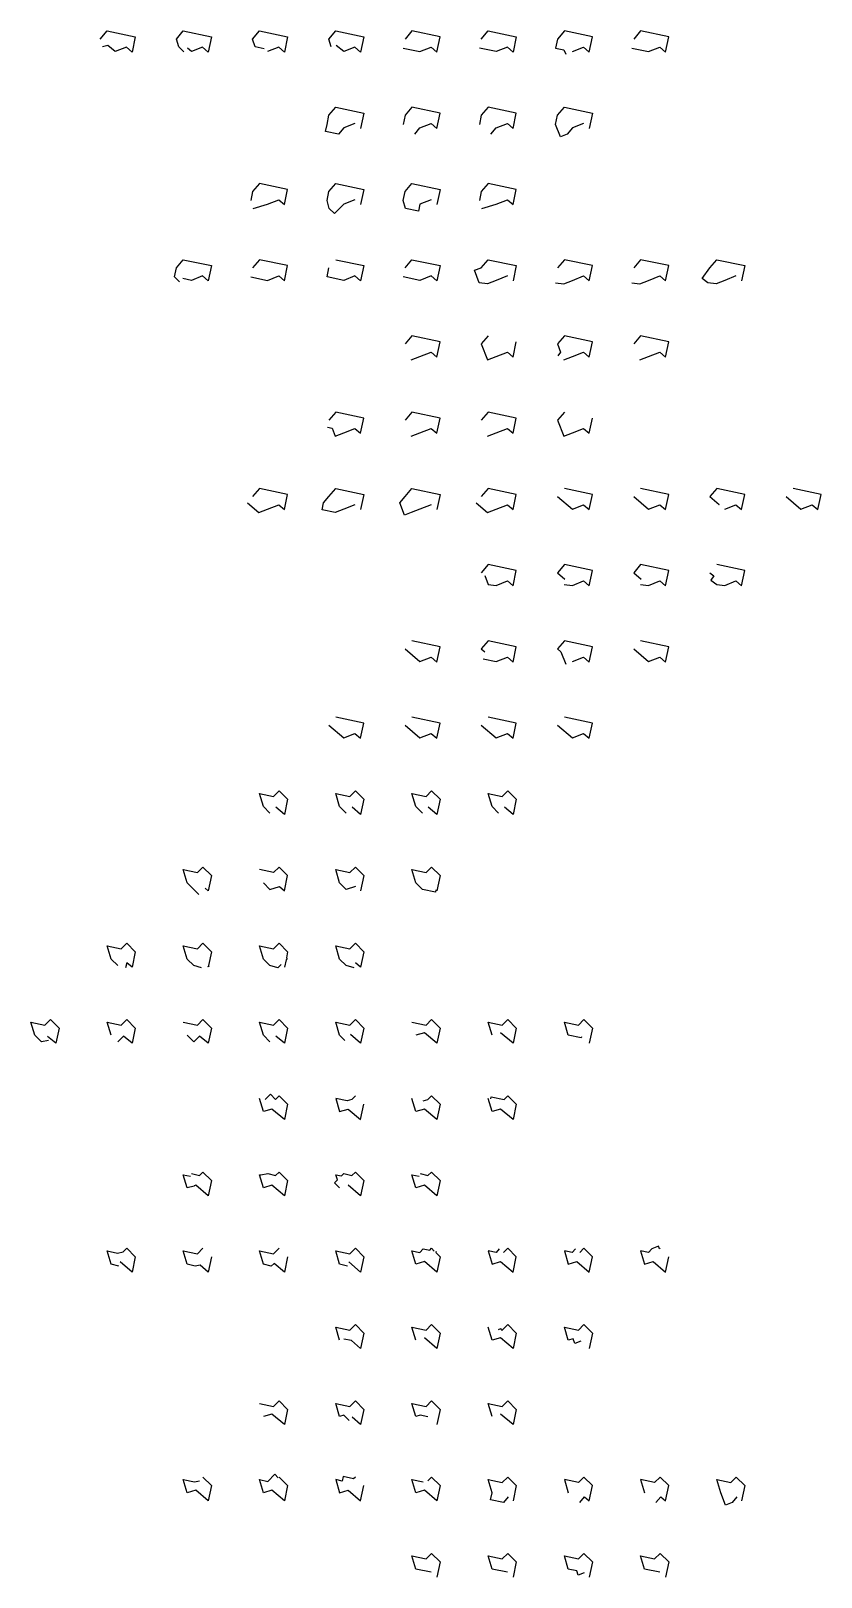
# Model space of a CAD drawing. Header units: inches. Extents: x -12292079.407 to -12292079.373, y 116895049.277 to 116895049.734.
# Drawn here: x -12292079.3899 to -12292079.38265, y 116895049.33468 to 116895049.34885 of the extents above; entities that cross this region are included whole.
import ezdxf

# ---------------------------------------------------------------- set-up
doc = ezdxf.new("R2010")
doc.units = ezdxf.units.IN
doc.header["$MEASUREMENT"] = 0

msp = doc.modelspace()

# ---------------------------------------------------------------- linework, layer by layer
at = {"color": 255}
for points in [[(-12292079.389263, 116895049.348774), (-12292079.3892, 116895049.348848), (-12292079.388942, 116895049.348794), (-12292079.388971, 116895049.348654), (-12292079.389023, 116895049.348698), (-12292079.389126, 116895049.348659), (-12292079.389194, 116895049.348716), (-12292079.389241, 116895049.348702)], [(-12292079.387144, 116895049.348702), (-12292079.387166, 116895049.348774), (-12292079.387103, 116895049.348848), (-12292079.386845, 116895049.348794), (-12292079.386875, 116895049.348654), (-12292079.386927, 116895049.348698), (-12292079.38703, 116895049.348659), (-12292079.387098, 116895049.348716)]]:
    msp.add_lwpolyline(points, close=True, dxfattribs=at)
for points in [[(-12292079.388496, 116895049.348656), (-12292079.388542, 116895049.348702), (-12292079.388564, 116895049.348774), (-12292079.388501, 116895049.348848), (-12292079.388243, 116895049.348794), (-12292079.388272, 116895049.348654), (-12292079.388324, 116895049.348698), (-12292079.388427, 116895049.348659), (-12292079.388463, 116895049.348689)], [(-12292079.387759, 116895049.348685), (-12292079.387843, 116895049.348702), (-12292079.387865, 116895049.348774), (-12292079.387802, 116895049.348848), (-12292079.387544, 116895049.348794), (-12292079.387574, 116895049.348654), (-12292079.387625, 116895049.348698), (-12292079.387728, 116895049.348659)], [(-12292079.384933, 116895049.348659), (-12292079.38483, 116895049.348698), (-12292079.384778, 116895049.348654), (-12292079.384748, 116895049.348794), (-12292079.385006, 116895049.348848), (-12292079.385069, 116895049.348774), (-12292079.385087, 116895049.348691), (-12292079.38501, 116895049.348675), (-12292079.384994, 116895049.348635)], [(-12292079.386927, 116895049.347999), (-12292079.38703, 116895049.34796), (-12292079.387078, 116895049.347902), (-12292079.387197, 116895049.347927), (-12292079.387183, 116895049.347992), (-12292079.387166, 116895049.348075), (-12292079.387103, 116895049.348149), (-12292079.386845, 116895049.348095), (-12292079.386875, 116895049.347955)], [(-12292079.38483, 116895049.347999), (-12292079.384933, 116895049.34796), (-12292079.384981, 116895049.347902), (-12292079.385043, 116895049.347879), (-12292079.385087, 116895049.347992), (-12292079.385069, 116895049.348075), (-12292079.385006, 116895049.348149), (-12292079.384748, 116895049.348095), (-12292079.384778, 116895049.347955)], [(-12292079.386927, 116895049.3473), (-12292079.38703, 116895049.347261), (-12292079.387115, 116895049.347175), (-12292079.387162, 116895049.347221), (-12292079.387183, 116895049.347293), (-12292079.387166, 116895049.347376), (-12292079.387103, 116895049.34745), (-12292079.386845, 116895049.347396), (-12292079.386875, 116895049.347256)], [(-12292079.386228, 116895049.3473), (-12292079.386331, 116895049.347261), (-12292079.386344, 116895049.347196), (-12292079.386463, 116895049.347221), (-12292079.386484, 116895049.347293), (-12292079.386467, 116895049.347376), (-12292079.386404, 116895049.34745), (-12292079.386146, 116895049.347396), (-12292079.386176, 116895049.347256)], [(-12292079.388535, 116895049.346547), (-12292079.388581, 116895049.346594), (-12292079.388564, 116895049.346677), (-12292079.388501, 116895049.346751), (-12292079.388243, 116895049.346697), (-12292079.388272, 116895049.346557), (-12292079.388324, 116895049.346602), (-12292079.388427, 116895049.346562), (-12292079.388504, 116895049.346578)], [(-12292079.385529, 116895049.346602), (-12292079.385632, 116895049.346562), (-12292079.385711, 116895049.346531), (-12292079.385786, 116895049.34654), (-12292079.385829, 116895049.346654), (-12292079.385768, 116895049.346677), (-12292079.385705, 116895049.346751), (-12292079.385447, 116895049.346697), (-12292079.385477, 116895049.346557)], [(-12292079.383432, 116895049.346602), (-12292079.383535, 116895049.346562), (-12292079.383614, 116895049.346531), (-12292079.383689, 116895049.34654), (-12292079.383742, 116895049.346579), (-12292079.383671, 116895049.346677), (-12292079.383608, 116895049.346751), (-12292079.38335, 116895049.346697), (-12292079.38338, 116895049.346557)], [(-12292079.385012, 116895049.345832), (-12292079.384933, 116895049.345863), (-12292079.38483, 116895049.345903), (-12292079.384778, 116895049.345858), (-12292079.384748, 116895049.345998), (-12292079.385006, 116895049.346052), (-12292079.385069, 116895049.345979), (-12292079.385041, 116895049.345905), (-12292079.385066, 116895049.34587)], [(-12292079.387179, 116895049.345215), (-12292079.387137, 116895049.345206), (-12292079.387109, 116895049.345133), (-12292079.38703, 116895049.345164), (-12292079.386927, 116895049.345204), (-12292079.386875, 116895049.34516), (-12292079.386845, 116895049.345299), (-12292079.387103, 116895049.345354), (-12292079.387166, 116895049.34528)], [(-12292079.386927, 116895049.344505), (-12292079.38703, 116895049.344465), (-12292079.387109, 116895049.344434), (-12292079.387228, 116895049.344459), (-12292079.387214, 116895049.344524), (-12292079.387166, 116895049.344581), (-12292079.387103, 116895049.344655), (-12292079.386845, 116895049.3446), (-12292079.386875, 116895049.344461)], [(-12292079.386228, 116895049.344505), (-12292079.386331, 116895049.344465), (-12292079.38641, 116895049.344434), (-12292079.386472, 116895049.34441), (-12292079.386515, 116895049.344524), (-12292079.386467, 116895049.344581), (-12292079.386404, 116895049.344655), (-12292079.386146, 116895049.3446), (-12292079.386176, 116895049.344461)], [(-12292079.383535, 116895049.344465), (-12292079.383432, 116895049.344505), (-12292079.38338, 116895049.344461), (-12292079.38335, 116895049.3446), (-12292079.383608, 116895049.344655), (-12292079.383671, 116895049.344581), (-12292079.383585, 116895049.344508), (-12292079.383588, 116895049.344503)], [(-12292079.385737, 116895049.343855), (-12292079.385706, 116895049.343775), (-12292079.385632, 116895049.343766), (-12292079.385529, 116895049.343806), (-12292079.385477, 116895049.343762), (-12292079.385447, 116895049.343902), (-12292079.385705, 116895049.343956), (-12292079.385768, 116895049.343882)], [(-12292079.383671, 116895049.343882), (-12292079.383636, 116895049.343852), (-12292079.383663, 116895049.343814), (-12292079.383609, 116895049.343775), (-12292079.383535, 116895049.343766), (-12292079.383432, 116895049.343806), (-12292079.38338, 116895049.343762), (-12292079.38335, 116895049.343902), (-12292079.383608, 116895049.343956)], [(-12292079.38575, 116895049.343092), (-12292079.385632, 116895049.343067), (-12292079.385529, 116895049.343107), (-12292079.385477, 116895049.343063), (-12292079.385447, 116895049.343203), (-12292079.385705, 116895049.343257), (-12292079.385768, 116895049.343183), (-12292079.385737, 116895049.343157)], [(-12292079.384933, 116895049.343067), (-12292079.38483, 116895049.343107), (-12292079.384778, 116895049.343063), (-12292079.384748, 116895049.343203), (-12292079.385006, 116895049.343257), (-12292079.385069, 116895049.343183), (-12292079.385038, 116895049.343157), (-12292079.384994, 116895049.343043)], [(-12292079.388358, 116895049.340933), (-12292079.388404, 116895049.340979), (-12292079.388465, 116895049.341039), (-12292079.388501, 116895049.34116), (-12292079.388372, 116895049.341133), (-12292079.388321, 116895049.341184), (-12292079.388243, 116895049.341106), (-12292079.388272, 116895049.340966), (-12292079.388301, 116895049.34099)], [(-12292079.386185, 116895049.340974), (-12292079.386189, 116895049.340954), (-12292079.386308, 116895049.340979), (-12292079.386368, 116895049.341039), (-12292079.386404, 116895049.34116), (-12292079.386275, 116895049.341133), (-12292079.386224, 116895049.341184), (-12292079.386146, 116895049.341106), (-12292079.386176, 116895049.340966)], [(-12292079.388333, 116895049.340259), (-12292079.388404, 116895049.34028), (-12292079.388465, 116895049.340341), (-12292079.388501, 116895049.340461), (-12292079.388372, 116895049.340434), (-12292079.388321, 116895049.340485), (-12292079.388243, 116895049.340407), (-12292079.38827, 116895049.34028), (-12292079.388268, 116895049.340273), (-12292079.388271, 116895049.340272), (-12292079.388272, 116895049.340267), (-12292079.388277, 116895049.340271)], [(-12292079.387602, 116895049.340291), (-12292079.387634, 116895049.340259), (-12292079.387706, 116895049.34028), (-12292079.387766, 116895049.340341), (-12292079.387802, 116895049.340461), (-12292079.387673, 116895049.340434), (-12292079.387622, 116895049.340485), (-12292079.387544, 116895049.340407), (-12292079.387555, 116895049.340353), (-12292079.387548, 116895049.340345), (-12292079.387559, 116895049.340334), (-12292079.387574, 116895049.340267)], [(-12292079.389738, 116895049.339595), (-12292079.389802, 116895049.339581), (-12292079.389863, 116895049.339642), (-12292079.389899, 116895049.339762), (-12292079.38977, 116895049.339735), (-12292079.389719, 116895049.339786), (-12292079.389641, 116895049.339708), (-12292079.38967, 116895049.339568), (-12292079.389746, 116895049.339632)], [(-12292079.38702, 116895049.339595), (-12292079.387067, 116895049.339642), (-12292079.387103, 116895049.339762), (-12292079.386974, 116895049.339735), (-12292079.386923, 116895049.339786), (-12292079.386845, 116895049.339708), (-12292079.386875, 116895049.339568), (-12292079.386968, 116895049.339648)], [(-12292079.384849, 116895049.339628), (-12292079.384851, 116895049.339617), (-12292079.38497, 116895049.339642), (-12292079.385006, 116895049.339762), (-12292079.384877, 116895049.339735), (-12292079.384827, 116895049.339786), (-12292079.384748, 116895049.339708), (-12292079.384778, 116895049.339568)], [(-12292079.38775, 116895049.339052), (-12292079.387702, 116895049.339101), (-12292079.387655, 116895049.339054), (-12292079.387622, 116895049.339087), (-12292079.387544, 116895049.339009), (-12292079.387574, 116895049.338869), (-12292079.387688, 116895049.338966), (-12292079.387766, 116895049.338943), (-12292079.387802, 116895049.339063)], [(-12292079.385681, 116895049.339058), (-12292079.385677, 116895049.339079), (-12292079.385558, 116895049.339054), (-12292079.385526, 116895049.339087), (-12292079.385447, 116895049.339009), (-12292079.385477, 116895049.338869), (-12292079.385591, 116895049.338966), (-12292079.385669, 116895049.338943), (-12292079.385705, 116895049.339063)], [(-12292079.388426, 116895049.338376), (-12292079.388354, 116895049.338355), (-12292079.388321, 116895049.338388), (-12292079.388243, 116895049.33831), (-12292079.388272, 116895049.33817), (-12292079.388387, 116895049.338267), (-12292079.388402, 116895049.338263), (-12292079.3884, 116895049.338258), (-12292079.388465, 116895049.338244), (-12292079.388501, 116895049.338364), (-12292079.388434, 116895049.33835)], [(-12292079.387067, 116895049.338244), (-12292079.387114, 116895049.33829), (-12292079.387088, 116895049.338316), (-12292079.387103, 116895049.338364), (-12292079.387051, 116895049.338353), (-12292079.387028, 116895049.338376), (-12292079.386956, 116895049.338355), (-12292079.386923, 116895049.338388), (-12292079.386845, 116895049.33831), (-12292079.386875, 116895049.33817), (-12292079.386989, 116895049.338267)], [(-12292079.389092, 116895049.337524), (-12292079.389164, 116895049.337545), (-12292079.3892, 116895049.337665), (-12292079.389104, 116895049.337645), (-12292079.389053, 116895049.337656), (-12292079.38902, 116895049.337689), (-12292079.388942, 116895049.337611), (-12292079.388971, 116895049.337471), (-12292079.38908, 116895049.337564)], [(-12292079.388243, 116895049.337611), (-12292079.388272, 116895049.337471), (-12292079.388346, 116895049.337534), (-12292079.388393, 116895049.337524), (-12292079.388465, 116895049.337545), (-12292079.388501, 116895049.337665), (-12292079.388372, 116895049.337638), (-12292079.388321, 116895049.337689)], [(-12292079.387544, 116895049.337611), (-12292079.387574, 116895049.337471), (-12292079.387667, 116895049.337551), (-12292079.387694, 116895049.337524), (-12292079.387766, 116895049.337545), (-12292079.387802, 116895049.337665), (-12292079.387673, 116895049.337638), (-12292079.387622, 116895049.337689)], [(-12292079.386183, 116895049.337661), (-12292079.386185, 116895049.33765), (-12292079.386146, 116895049.337611), (-12292079.386176, 116895049.337471), (-12292079.38629, 116895049.337568), (-12292079.386368, 116895049.337545), (-12292079.386404, 116895049.337665), (-12292079.386332, 116895049.33765), (-12292079.386302, 116895049.337685), (-12292079.386241, 116895049.337673), (-12292079.386224, 116895049.337689), (-12292079.386199, 116895049.337664)], [(-12292079.384128, 116895049.337689), (-12292079.384134, 116895049.337683), (-12292079.384144, 116895049.337709), (-12292079.384205, 116895049.337685), (-12292079.384235, 116895049.33765), (-12292079.384307, 116895049.337665), (-12292079.384271, 116895049.337545), (-12292079.384193, 116895049.337568), (-12292079.384079, 116895049.337471), (-12292079.384049, 116895049.337611)], [(-12292079.387067, 116895049.336846), (-12292079.387103, 116895049.336966), (-12292079.386974, 116895049.336939), (-12292079.386923, 116895049.33699), (-12292079.386845, 116895049.336912), (-12292079.386875, 116895049.336772), (-12292079.386958, 116895049.336843), (-12292079.387028, 116895049.336857)], [(-12292079.385609, 116895049.336946), (-12292079.38559, 116895049.336953), (-12292079.385585, 116895049.336941), (-12292079.385576, 116895049.336939), (-12292079.385526, 116895049.33699), (-12292079.385447, 116895049.336912), (-12292079.385477, 116895049.336772), (-12292079.385591, 116895049.336869), (-12292079.385669, 116895049.336846), (-12292079.385705, 116895049.336966)], [(-12292079.384854, 116895049.336837), (-12292079.384909, 116895049.336816), (-12292079.384926, 116895049.336859), (-12292079.38497, 116895049.336846), (-12292079.385006, 116895049.336966), (-12292079.384877, 116895049.336939), (-12292079.384827, 116895049.33699), (-12292079.384748, 116895049.336912), (-12292079.384778, 116895049.336772)], [(-12292079.386981, 116895049.336112), (-12292079.387028, 116895049.336159), (-12292079.387067, 116895049.336147), (-12292079.387103, 116895049.336267), (-12292079.386974, 116895049.33624), (-12292079.386923, 116895049.336291), (-12292079.386845, 116895049.336213), (-12292079.386875, 116895049.336073), (-12292079.386953, 116895049.33614)], [(-12292079.386259, 116895049.336144), (-12292079.386329, 116895049.336159), (-12292079.386368, 116895049.336147), (-12292079.386404, 116895049.336267), (-12292079.386275, 116895049.33624), (-12292079.386224, 116895049.336291), (-12292079.386146, 116895049.336213), (-12292079.386176, 116895049.336073)], [(-12292079.387622, 116895049.335592), (-12292079.387544, 116895049.335514), (-12292079.387574, 116895049.335374), (-12292079.387688, 116895049.335471), (-12292079.387766, 116895049.335448), (-12292079.387802, 116895049.335569), (-12292079.387727, 116895049.335553), (-12292079.387663, 116895049.335618), (-12292079.38763, 116895049.335585)], [(-12292079.386923, 116895049.335592), (-12292079.38694, 116895049.335576), (-12292079.387036, 116895049.335596), (-12292079.387044, 116895049.335556), (-12292079.387103, 116895049.335569), (-12292079.387067, 116895049.335448), (-12292079.386989, 116895049.335471), (-12292079.386875, 116895049.335374), (-12292079.386845, 116895049.335514)], [(-12292079.38552, 116895049.335411), (-12292079.385564, 116895049.335359), (-12292079.385683, 116895049.335384), (-12292079.385669, 116895049.335448), (-12292079.385705, 116895049.335569), (-12292079.385576, 116895049.335541), (-12292079.385526, 116895049.335592), (-12292079.385447, 116895049.335514), (-12292079.385477, 116895049.335374)], [(-12292079.383423, 116895049.335411), (-12292079.383467, 116895049.335359), (-12292079.383528, 116895049.335335), (-12292079.383572, 116895049.335448), (-12292079.383608, 116895049.335569), (-12292079.383479, 116895049.335541), (-12292079.383429, 116895049.335592), (-12292079.38335, 116895049.335514), (-12292079.38338, 116895049.335374)], [(-12292079.384823, 116895049.334714), (-12292079.384878, 116895049.334693), (-12292079.384893, 116895049.334733), (-12292079.38497, 116895049.334749), (-12292079.385006, 116895049.33487), (-12292079.384877, 116895049.334842), (-12292079.384827, 116895049.334893), (-12292079.384748, 116895049.334815), (-12292079.384778, 116895049.334675)]]:
    msp.add_lwpolyline(points, close=True)
at = {"color": 91}
for points in [[(-12292079.386484, 116895049.348691), (-12292079.386331, 116895049.348659), (-12292079.386228, 116895049.348698), (-12292079.386176, 116895049.348654), (-12292079.386146, 116895049.348794), (-12292079.386404, 116895049.348848), (-12292079.386467, 116895049.348774)], [(-12292079.385768, 116895049.348774), (-12292079.385705, 116895049.348848), (-12292079.385447, 116895049.348794), (-12292079.385477, 116895049.348654), (-12292079.385529, 116895049.348698), (-12292079.385632, 116895049.348659), (-12292079.385785, 116895049.348691)], [(-12292079.384388, 116895049.348691), (-12292079.384234, 116895049.348659), (-12292079.384131, 116895049.348698), (-12292079.384079, 116895049.348654), (-12292079.384049, 116895049.348794), (-12292079.384307, 116895049.348848), (-12292079.38437, 116895049.348774)], [(-12292079.387882, 116895049.346594), (-12292079.387728, 116895049.346562), (-12292079.387625, 116895049.346602), (-12292079.387574, 116895049.346557), (-12292079.387544, 116895049.346697), (-12292079.387802, 116895049.346751), (-12292079.387865, 116895049.346677)], [(-12292079.387103, 116895049.346751), (-12292079.386845, 116895049.346697), (-12292079.386875, 116895049.346557), (-12292079.386927, 116895049.346602), (-12292079.38703, 116895049.346562), (-12292079.387183, 116895049.346594), (-12292079.387166, 116895049.346677)], [(-12292079.386467, 116895049.346677), (-12292079.386404, 116895049.346751), (-12292079.386146, 116895049.346697), (-12292079.386176, 116895049.346557), (-12292079.386228, 116895049.346602), (-12292079.386331, 116895049.346562), (-12292079.386484, 116895049.346594)]]:
    msp.add_lwpolyline(points, close=True, dxfattribs=at)
at = {"color": 254}
for points in [[(-12292079.386379, 116895049.347902), (-12292079.386331, 116895049.34796), (-12292079.386228, 116895049.347999), (-12292079.386176, 116895049.347955), (-12292079.386146, 116895049.348095), (-12292079.386404, 116895049.348149), (-12292079.386467, 116895049.348075), (-12292079.386484, 116895049.347992)], [(-12292079.38568, 116895049.347902), (-12292079.385632, 116895049.34796), (-12292079.385529, 116895049.347999), (-12292079.385477, 116895049.347955), (-12292079.385447, 116895049.348095), (-12292079.385705, 116895049.348149), (-12292079.385768, 116895049.348075), (-12292079.385785, 116895049.347992)]]:
    msp.add_lwpolyline(points, close=True, dxfattribs=at)
at = {"color": 253}
for points in [[(-12292079.387861, 116895049.347221), (-12292079.387728, 116895049.347261), (-12292079.387625, 116895049.3473), (-12292079.387574, 116895049.347256), (-12292079.387544, 116895049.347396), (-12292079.387802, 116895049.34745), (-12292079.387865, 116895049.347376), (-12292079.387882, 116895049.347293)], [(-12292079.385764, 116895049.347221), (-12292079.385632, 116895049.347261), (-12292079.385529, 116895049.3473), (-12292079.385477, 116895049.347256), (-12292079.385447, 116895049.347396), (-12292079.385705, 116895049.34745), (-12292079.385768, 116895049.347376), (-12292079.385785, 116895049.347293)]]:
    msp.add_lwpolyline(points, close=True, dxfattribs=at)
at = {"color": 252}
for points in [[(-12292079.385087, 116895049.34654), (-12292079.385012, 116895049.346531), (-12292079.384933, 116895049.346562), (-12292079.38483, 116895049.346602), (-12292079.384778, 116895049.346557), (-12292079.384748, 116895049.346697), (-12292079.385006, 116895049.346751), (-12292079.385069, 116895049.346677)], [(-12292079.384388, 116895049.34654), (-12292079.384313, 116895049.346531), (-12292079.384234, 116895049.346562), (-12292079.384131, 116895049.346602), (-12292079.384079, 116895049.346557), (-12292079.384049, 116895049.346697), (-12292079.384307, 116895049.346751), (-12292079.38437, 116895049.346677)]]:
    msp.add_lwpolyline(points, close=True, dxfattribs=at)
at = {"color": 92}
for points in [[(-12292079.38641, 116895049.345832), (-12292079.386331, 116895049.345863), (-12292079.386228, 116895049.345903), (-12292079.386176, 116895049.345858), (-12292079.386146, 116895049.345998), (-12292079.386404, 116895049.346052), (-12292079.386467, 116895049.345979)], [(-12292079.385705, 116895049.346052), (-12292079.385768, 116895049.345979), (-12292079.385711, 116895049.345832), (-12292079.385632, 116895049.345863), (-12292079.385529, 116895049.345903), (-12292079.385477, 116895049.345858), (-12292079.385447, 116895049.345998)], [(-12292079.384313, 116895049.345832), (-12292079.384234, 116895049.345863), (-12292079.384131, 116895049.345903), (-12292079.384079, 116895049.345858), (-12292079.384049, 116895049.345998), (-12292079.384307, 116895049.346052), (-12292079.38437, 116895049.345979)], [(-12292079.38641, 116895049.345133), (-12292079.386331, 116895049.345164), (-12292079.386228, 116895049.345204), (-12292079.386176, 116895049.34516), (-12292079.386146, 116895049.345299), (-12292079.386404, 116895049.345354), (-12292079.386467, 116895049.34528)], [(-12292079.385711, 116895049.345133), (-12292079.385632, 116895049.345164), (-12292079.385529, 116895049.345204), (-12292079.385477, 116895049.34516), (-12292079.385447, 116895049.345299), (-12292079.385705, 116895049.345354), (-12292079.385768, 116895049.34528)], [(-12292079.385006, 116895049.345354), (-12292079.385069, 116895049.34528), (-12292079.385012, 116895049.345133), (-12292079.384933, 116895049.345164), (-12292079.38483, 116895049.345204), (-12292079.384778, 116895049.34516), (-12292079.384748, 116895049.345299)]]:
    msp.add_lwpolyline(points, close=True, dxfattribs=at)
at = {"color": 251}
for points in [[(-12292079.387913, 116895049.344524), (-12292079.387808, 116895049.344434), (-12292079.387728, 116895049.344465), (-12292079.387625, 116895049.344505), (-12292079.387574, 116895049.344461), (-12292079.387544, 116895049.3446), (-12292079.387802, 116895049.344655), (-12292079.387865, 116895049.344581)], [(-12292079.385816, 116895049.344524), (-12292079.385711, 116895049.344434), (-12292079.385632, 116895049.344465), (-12292079.385529, 116895049.344505), (-12292079.385477, 116895049.344461), (-12292079.385447, 116895049.3446), (-12292079.385705, 116895049.344655), (-12292079.385768, 116895049.344581)]]:
    msp.add_lwpolyline(points, close=True, dxfattribs=at)
at = {"color": 44}
for points in [[(-12292079.385069, 116895049.344581), (-12292079.384933, 116895049.344465), (-12292079.38483, 116895049.344505), (-12292079.384778, 116895049.344461), (-12292079.384748, 116895049.3446), (-12292079.385006, 116895049.344655)], [(-12292079.38437, 116895049.344581), (-12292079.384234, 116895049.344465), (-12292079.384131, 116895049.344505), (-12292079.384079, 116895049.344461), (-12292079.384049, 116895049.3446), (-12292079.384307, 116895049.344655)], [(-12292079.382972, 116895049.344581), (-12292079.382836, 116895049.344465), (-12292079.382733, 116895049.344505), (-12292079.382681, 116895049.344461), (-12292079.382652, 116895049.3446), (-12292079.382909, 116895049.344655)], [(-12292079.386467, 116895049.343183), (-12292079.386331, 116895049.343067), (-12292079.386228, 116895049.343107), (-12292079.386176, 116895049.343063), (-12292079.386146, 116895049.343203), (-12292079.386404, 116895049.343257)], [(-12292079.38437, 116895049.343183), (-12292079.384234, 116895049.343067), (-12292079.384131, 116895049.343107), (-12292079.384079, 116895049.343063), (-12292079.384049, 116895049.343203), (-12292079.384307, 116895049.343257)], [(-12292079.387166, 116895049.342484), (-12292079.38703, 116895049.342368), (-12292079.386927, 116895049.342408), (-12292079.386875, 116895049.342364), (-12292079.386845, 116895049.342504), (-12292079.387103, 116895049.342558)], [(-12292079.386467, 116895049.342484), (-12292079.386331, 116895049.342368), (-12292079.386228, 116895049.342408), (-12292079.386176, 116895049.342364), (-12292079.386146, 116895049.342504), (-12292079.386404, 116895049.342558)], [(-12292079.385768, 116895049.342484), (-12292079.385632, 116895049.342368), (-12292079.385529, 116895049.342408), (-12292079.385477, 116895049.342364), (-12292079.385447, 116895049.342504), (-12292079.385705, 116895049.342558)], [(-12292079.385069, 116895049.342484), (-12292079.384933, 116895049.342368), (-12292079.38483, 116895049.342408), (-12292079.384778, 116895049.342364), (-12292079.384748, 116895049.342504), (-12292079.385006, 116895049.342558)]]:
    msp.add_lwpolyline(points, close=True, dxfattribs=at)
at = {"color": 250}
for points in [[(-12292079.385007, 116895049.343775), (-12292079.384933, 116895049.343766), (-12292079.38483, 116895049.343806), (-12292079.384778, 116895049.343762), (-12292079.384748, 116895049.343902), (-12292079.385006, 116895049.343956), (-12292079.385069, 116895049.343882), (-12292079.385001, 116895049.343824)], [(-12292079.384308, 116895049.343775), (-12292079.384234, 116895049.343766), (-12292079.384131, 116895049.343806), (-12292079.384079, 116895049.343762), (-12292079.384049, 116895049.343902), (-12292079.384307, 116895049.343956), (-12292079.38437, 116895049.343882), (-12292079.384302, 116895049.343824)]]:
    msp.add_lwpolyline(points, close=True, dxfattribs=at)
at = {"color": 93}
for points in [[(-12292079.387706, 116895049.341678), (-12292079.387766, 116895049.341739), (-12292079.387802, 116895049.341859), (-12292079.387673, 116895049.341832), (-12292079.387622, 116895049.341883), (-12292079.387544, 116895049.341805), (-12292079.387574, 116895049.341665), (-12292079.387652, 116895049.341732)], [(-12292079.387007, 116895049.341678), (-12292079.387067, 116895049.341739), (-12292079.387103, 116895049.341859), (-12292079.386974, 116895049.341832), (-12292079.386923, 116895049.341883), (-12292079.386845, 116895049.341805), (-12292079.386875, 116895049.341665), (-12292079.386953, 116895049.341732)], [(-12292079.386308, 116895049.341678), (-12292079.386368, 116895049.341739), (-12292079.386404, 116895049.341859), (-12292079.386275, 116895049.341832), (-12292079.386224, 116895049.341883), (-12292079.386146, 116895049.341805), (-12292079.386176, 116895049.341665), (-12292079.386254, 116895049.341732)], [(-12292079.385609, 116895049.341678), (-12292079.385669, 116895049.341739), (-12292079.385705, 116895049.341859), (-12292079.385576, 116895049.341832), (-12292079.385526, 116895049.341883), (-12292079.385447, 116895049.341805), (-12292079.385477, 116895049.341665), (-12292079.385555, 116895049.341732)], [(-12292079.389164, 116895049.339642), (-12292079.3892, 116895049.339762), (-12292079.389071, 116895049.339735), (-12292079.38902, 116895049.339786), (-12292079.388942, 116895049.339708), (-12292079.388971, 116895049.339568), (-12292079.38905, 116895049.339635), (-12292079.389103, 116895049.339581)], [(-12292079.388501, 116895049.339762), (-12292079.388372, 116895049.339735), (-12292079.388321, 116895049.339786), (-12292079.388243, 116895049.339708), (-12292079.388272, 116895049.339568), (-12292079.388351, 116895049.339635), (-12292079.388404, 116895049.339581), (-12292079.388465, 116895049.339642)], [(-12292079.387706, 116895049.339581), (-12292079.387766, 116895049.339642), (-12292079.387802, 116895049.339762), (-12292079.387673, 116895049.339735), (-12292079.387622, 116895049.339786), (-12292079.387544, 116895049.339708), (-12292079.387574, 116895049.339568), (-12292079.387652, 116895049.339635)]]:
    msp.add_lwpolyline(points, close=True, dxfattribs=at)
at = {"color": 249}
for points in [[(-12292079.387766, 116895049.341039), (-12292079.387706, 116895049.340979), (-12292079.38762, 116895049.341005), (-12292079.387574, 116895049.340966), (-12292079.387544, 116895049.341106), (-12292079.387622, 116895049.341184), (-12292079.387673, 116895049.341133), (-12292079.387802, 116895049.34116)], [(-12292079.386921, 116895049.341005), (-12292079.387007, 116895049.340979), (-12292079.387067, 116895049.341039), (-12292079.387103, 116895049.34116), (-12292079.386974, 116895049.341133), (-12292079.386923, 116895049.341184), (-12292079.386845, 116895049.341106), (-12292079.386875, 116895049.340966)]]:
    msp.add_lwpolyline(points, close=True, dxfattribs=at)
at = {"color": 248}
for points in [[(-12292079.389103, 116895049.34028), (-12292079.389164, 116895049.340341), (-12292079.3892, 116895049.340461), (-12292079.389071, 116895049.340434), (-12292079.38902, 116895049.340485), (-12292079.388942, 116895049.340407), (-12292079.388971, 116895049.340267), (-12292079.389018, 116895049.340306), (-12292079.389031, 116895049.340259)], [(-12292079.386935, 116895049.340259), (-12292079.387007, 116895049.34028), (-12292079.387067, 116895049.340341), (-12292079.387103, 116895049.340461), (-12292079.386974, 116895049.340434), (-12292079.386923, 116895049.340485), (-12292079.386845, 116895049.340407), (-12292079.386875, 116895049.340267), (-12292079.386921, 116895049.340306)]]:
    msp.add_lwpolyline(points, close=True, dxfattribs=at)
at = {"color": 9}
for points in [[(-12292079.386404, 116895049.339762), (-12292079.386275, 116895049.339735), (-12292079.386224, 116895049.339786), (-12292079.386146, 116895049.339708), (-12292079.386176, 116895049.339568), (-12292079.38629, 116895049.339665), (-12292079.386368, 116895049.339642)], [(-12292079.385669, 116895049.339642), (-12292079.385705, 116895049.339762), (-12292079.385576, 116895049.339735), (-12292079.385526, 116895049.339786), (-12292079.385447, 116895049.339708), (-12292079.385477, 116895049.339568), (-12292079.385591, 116895049.339665)], [(-12292079.386368, 116895049.336846), (-12292079.386404, 116895049.336966), (-12292079.386275, 116895049.336939), (-12292079.386224, 116895049.33699), (-12292079.386146, 116895049.336912), (-12292079.386176, 116895049.336772), (-12292079.38629, 116895049.336869)], [(-12292079.387802, 116895049.336267), (-12292079.387673, 116895049.33624), (-12292079.387622, 116895049.336291), (-12292079.387544, 116895049.336213), (-12292079.387574, 116895049.336073), (-12292079.387688, 116895049.33617), (-12292079.387766, 116895049.336147)], [(-12292079.385669, 116895049.336147), (-12292079.385705, 116895049.336267), (-12292079.385576, 116895049.33624), (-12292079.385526, 116895049.336291), (-12292079.385447, 116895049.336213), (-12292079.385477, 116895049.336073), (-12292079.385591, 116895049.33617)]]:
    msp.add_lwpolyline(points, close=True, dxfattribs=at)
at = {"color": 247}
for points in [[(-12292079.386923, 116895049.339087), (-12292079.386956, 116895049.339054), (-12292079.386999, 116895049.339041), (-12292079.387103, 116895049.339063), (-12292079.387067, 116895049.338943), (-12292079.386989, 116895049.338966), (-12292079.386875, 116895049.338869), (-12292079.386845, 116895049.339009)], [(-12292079.3863, 116895049.339041), (-12292079.386257, 116895049.339054), (-12292079.386224, 116895049.339087), (-12292079.386146, 116895049.339009), (-12292079.386176, 116895049.338869), (-12292079.38629, 116895049.338966), (-12292079.386368, 116895049.338943), (-12292079.386404, 116895049.339063)]]:
    msp.add_lwpolyline(points, close=True, dxfattribs=at)
msp.add_lwpolyline([(-12292079.387791, 116895049.338363), (-12292079.387727, 116895049.338376), (-12292079.387655, 116895049.338355), (-12292079.387622, 116895049.338388), (-12292079.387544, 116895049.33831), (-12292079.387574, 116895049.33817), (-12292079.387688, 116895049.338267), (-12292079.387766, 116895049.338244), (-12292079.387802, 116895049.338364), (-12292079.387791, 116895049.338362)])
at = {"color": 246}
msp.add_lwpolyline([(-12292079.386329, 116895049.338376), (-12292079.386257, 116895049.338355), (-12292079.386224, 116895049.338388), (-12292079.386146, 116895049.33831), (-12292079.386176, 116895049.33817), (-12292079.38629, 116895049.338267), (-12292079.386368, 116895049.338244), (-12292079.386404, 116895049.338364), (-12292079.386337, 116895049.33835)], close=True, dxfattribs=at)
at = {"color": 245}
msp.add_lwpolyline([(-12292079.386995, 116895049.337524), (-12292079.387067, 116895049.337545), (-12292079.387103, 116895049.337665), (-12292079.386974, 116895049.337638), (-12292079.386923, 116895049.337689), (-12292079.386845, 116895049.337611), (-12292079.386875, 116895049.337471), (-12292079.386983, 116895049.337564)], close=True, dxfattribs=at)
at = {"color": 244}
for points in [[(-12292079.385603, 116895049.337685), (-12292079.385633, 116895049.33765), (-12292079.385705, 116895049.337665), (-12292079.385669, 116895049.337545), (-12292079.385591, 116895049.337568), (-12292079.385477, 116895049.337471), (-12292079.385447, 116895049.337611), (-12292079.385526, 116895049.337689), (-12292079.385563, 116895049.337651)], [(-12292079.384904, 116895049.337685), (-12292079.384934, 116895049.33765), (-12292079.385006, 116895049.337665), (-12292079.38497, 116895049.337545), (-12292079.384892, 116895049.337568), (-12292079.384778, 116895049.337471), (-12292079.384748, 116895049.337611), (-12292079.384827, 116895049.337689), (-12292079.384864, 116895049.337651)]]:
    msp.add_lwpolyline(points, close=True, dxfattribs=at)
at = {"color": 243}
for points in [[(-12292079.388321, 116895049.335592), (-12292079.388243, 116895049.335514), (-12292079.388272, 116895049.335374), (-12292079.388387, 116895049.335471), (-12292079.388465, 116895049.335448), (-12292079.388501, 116895049.335569), (-12292079.388397, 116895049.335547), (-12292079.388354, 116895049.335559)], [(-12292079.386257, 116895049.335559), (-12292079.386224, 116895049.335592), (-12292079.386146, 116895049.335514), (-12292079.386176, 116895049.335374), (-12292079.38629, 116895049.335471), (-12292079.386368, 116895049.335448), (-12292079.386404, 116895049.335569), (-12292079.3863, 116895049.335547)]]:
    msp.add_lwpolyline(points, close=True, dxfattribs=at)
at = {"color": 242}
for points in [[(-12292079.384865, 116895049.335359), (-12292079.384821, 116895049.335411), (-12292079.384778, 116895049.335374), (-12292079.384748, 116895049.335514), (-12292079.384827, 116895049.335592), (-12292079.384877, 116895049.335541), (-12292079.385006, 116895049.335569), (-12292079.38497, 116895049.335448)], [(-12292079.384166, 116895049.335359), (-12292079.384122, 116895049.335411), (-12292079.384079, 116895049.335374), (-12292079.384049, 116895049.335514), (-12292079.384128, 116895049.335592), (-12292079.384178, 116895049.335541), (-12292079.384307, 116895049.335569), (-12292079.384271, 116895049.335448)]]:
    msp.add_lwpolyline(points, close=True, dxfattribs=at)
at = {"color": 94}
for points in [[(-12292079.386228, 116895049.33472), (-12292079.386368, 116895049.334749), (-12292079.386404, 116895049.33487), (-12292079.386275, 116895049.334842), (-12292079.386224, 116895049.334893), (-12292079.386146, 116895049.334815), (-12292079.386176, 116895049.334675)], [(-12292079.385529, 116895049.33472), (-12292079.385669, 116895049.334749), (-12292079.385705, 116895049.33487), (-12292079.385576, 116895049.334842), (-12292079.385526, 116895049.334893), (-12292079.385447, 116895049.334815), (-12292079.385477, 116895049.334675)], [(-12292079.384131, 116895049.33472), (-12292079.384271, 116895049.334749), (-12292079.384307, 116895049.33487), (-12292079.384178, 116895049.334842), (-12292079.384128, 116895049.334893), (-12292079.384049, 116895049.334815), (-12292079.384079, 116895049.334675)]]:
    msp.add_lwpolyline(points, close=True, dxfattribs=at)

doc.saveas('drawing.dxf')
